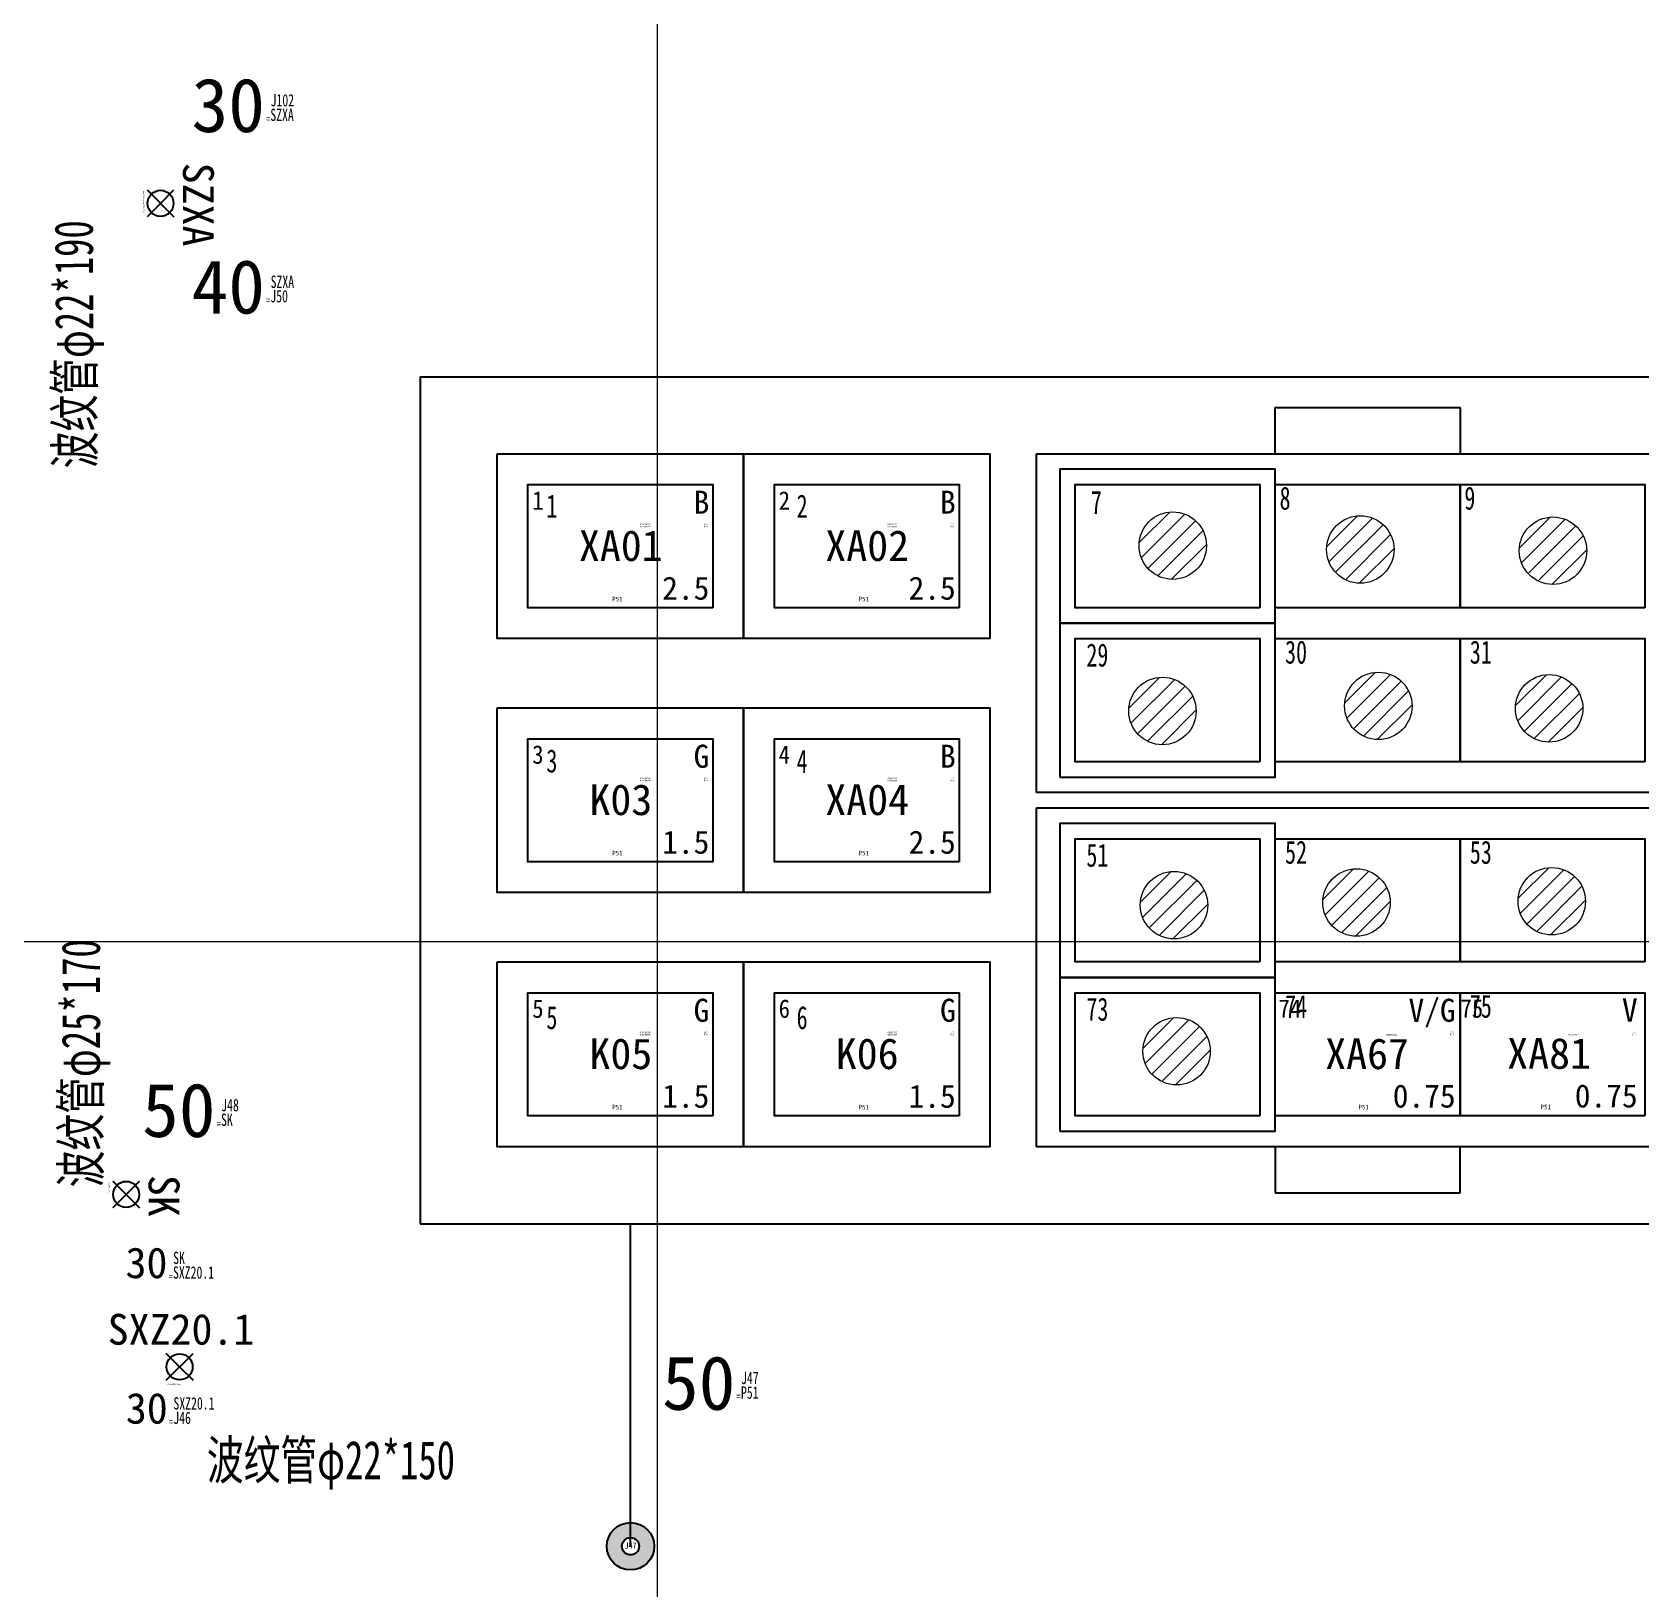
# Model space of a CAD drawing. Header units: millimetres. Extents: x -2653 to 6698, y -4403 to -42.
# Drawn here: x 394 to 498.4, y -784.3 to -683.2 of the extents above; entities that cross this region are included whole.
import ezdxf
from ezdxf.enums import TextEntityAlignment as Align

# ---------------------------------------------------------------- set-up
doc = ezdxf.new("R2010")
doc.units = ezdxf.units.MM
doc.header["$MEASUREMENT"] = 0
for name, color, linetype, plot in [('供方编码', 51, 'Continuous', False), ('备注', 4, 'Continuous', False), ('短路点-不打印', 10, 'Continuous', False), ('管-ID', 7, 'Continuous', False), ('管-L', 38, 'Continuous', False), ('管-不打印', 2, 'Continuous', False), ('管-位置', 18, 'Continuous', False), ('管-单位', 2, 'Continuous', False), ('管-工位', 4, 'Continuous', False), ('管-开口', 64, 'Continuous', False), ('管-数量', 6, 'Continuous', False), ('管-类别', 56, 'Continuous', False), ('管-规格', 56, 'Continuous', False), ('管-重叠值', 49, 'Continuous', False), ('管-颜色', 14, 'Continuous', False), ('节点长度-E1', 53, 'Continuous', False), ('节点长度-E2', 53, 'Continuous', False), ('节点长度-不打印', 14, 'Continuous', False), ('隐藏-剥皮长度', 2, 'Continuous', False), ('隐藏-加余量', 1, 'Continuous', False), ('隐藏-备注', 1, 'Continuous', False), ('隐藏-孔位', 1, 'Continuous', False), ('隐藏-对应端子', 2, 'Continuous', False), ('隐藏-短路点信息', 4, 'Continuous', False), ('隐藏-节点长度辅助', 202, 'Continuous', False), ('隐藏-规格', 1, 'Continuous', False), ('隐藏-辅助信息', 3, 'Continuous', False), ('隐藏-防水栓', 2, 'Continuous', False)]:
    doc.layers.add(name, color=color, linetype=linetype, plot=plot)
for name, color, linetype in [('文字', 3, 'Continuous'), ('短路点', 4, 'Continuous'), ('短路点-E1', 53, 'Continuous'), ('短路点-短路线号', 2, 'Continuous'), ('管-供应商', 43, 'Continuous'), ('管-内径', 2, 'Continuous'), ('管-名称', 59, 'Continuous'), ('管-外径', 6, 'Continuous'), ('管-编码', 58, 'Continuous'), ('节点长度', 1, 'Continuous'), ('节点长度-L', 32, 'Continuous'), ('轮廓线', 7, 'Continuous')]:
    doc.layers.add(name, color=color, linetype=linetype)
doc.styles.add('CL', font='', dxfattribs={"height": 2})
doc.styles.add('灯泡', font='', dxfattribs={"width": 0.7})
doc.styles.get('CL').set_extended_font_data('SimSun')
doc.styles.get('灯泡').set_extended_font_data('NSimSun')

# ---------------------------------------------------------------- blocks, each defined once
blk = doc.blocks.new('分支点')
at = {"layer": '轮廓线'}
h = blk.add_hatch(color=1, dxfattribs=at)
edge = h.paths.add_edge_path()
edge.add_arc((0, 0), 1.54, 0, 360)
edge = h.paths.add_edge_path(flags=16)
edge.add_arc((0, 0), 0.56, 0, 360)
at = {"layer": '轮廓线', "color": 1, "linetype": 'ByBlock', "lineweight": -2}
for radius in [1.54, 0.56]:
    blk.add_circle((0, 0), radius, dxfattribs=at)
at = {"layer": '轮廓线', "color": 2, "style": 'CL', "width": 0.8}
blk.add_attdef('位置', text='', height=0.4, dxfattribs=at).set_placement((0, 0.04), align=Align.MIDDLE_CENTER)
at = {"layer": '隐藏-辅助信息', "color": 1, "style": 'CL', "width": 0.8, "flags": 13}
blk.add_attdef('选项', text='', height=0.1, dxfattribs=at).set_placement((0, -0.46), align=Align.MIDDLE_CENTER)
blk = doc.blocks.new('节点长度')
at = {"layer": '节点长度-E1', "color": 202, "ltscale": 0.5, "style": 'CL', "width": 0.7, "flags": 4}
blk.add_attdef('E1', text='', height=0.8, dxfattribs=at).set_placement((1.35, 0.93), align=Align.MIDDLE_LEFT)
at = {"layer": '节点长度-E2', "color": 202, "ltscale": 0.5, "style": 'CL', "width": 0.7, "flags": 4}
blk.add_attdef('E2', text='', height=0.8, dxfattribs=at).set_placement((1.34, -0.01), align=Align.MIDDLE_LEFT)
at = {"layer": '节点长度-L', "color": 1, "ltscale": 0.5, "style": 'CL', "flags": 4}
blk.add_attdef('L', text='', height=2, dxfattribs=at).set_placement((0.98, 0.61), align=Align.MIDDLE_RIGHT)
at = {"layer": '节点长度-不打印', "color": 202, "ltscale": 0.5, "style": 'CL', "width": 0.7}
blk.add_text('=', height=0.5, dxfattribs=at).set_placement((1.19, -0.27), align=Align.MIDDLE_CENTER)
at = {"layer": '节点长度-不打印', "color": 1, "style": 'CL', "width": 0.8, "flags": 13}
blk.add_attdef('选项', text='', height=0.1, dxfattribs=at).set_placement((0.33, -0.1), align=Align.MIDDLE_CENTER)
blk = doc.blocks.new('管')
at = {"layer": '供方编码', "color": 2, "style": 'CL', "width": 0.7, "flags": 1}
blk.add_attdef('供方编码', text='', height=0.25, dxfattribs=at).set_placement((-1.65, -0.68), align=Align.MIDDLE_LEFT)
at = {"layer": '备注', "color": 1, "style": 'CL', "width": 0.7, "flags": 1}
blk.add_attdef('备注', text='', height=0.25, dxfattribs=at).set_placement((-2.74, -1.35), align=Align.MIDDLE_RIGHT)
at = {"layer": '文字', "color": 3, "style": 'CL', "flags": 9}
for tag, p in [('材质', (-6.17, -3.09)), ('耐低温', (10.81, -3.09)), ('耐高温', (10.81, -5.89)), ('参照标准', (10.54, -9.03))]:
    blk.add_attdef(tag, text='', height=2, dxfattribs=at).set_placement(p, align=Align.MIDDLE_RIGHT)
at = {"layer": '管-ID', "color": 1, "style": 'CL', "width": 0.7, "flags": 5}
blk.add_attdef('ID', text='', height=0.2, dxfattribs=at).set_placement((0.89, -0.7), align=Align.MIDDLE_CENTER)
at = {"layer": '管-L', "color": 2, "style": 'CL', "width": 0.8, "flags": 4}
blk.add_attdef('L', text='', height=0.2, dxfattribs=at).set_placement((5.33, 0.04), align=Align.MIDDLE_LEFT)
at = {"layer": '管-不打印', "color": 1, "style": 'CL', "width": 0.7, "flags": 13}
blk.add_attdef('选项', text='', height=0.2, dxfattribs=at).set_placement((5.15, -1.31), align=Align.MIDDLE_CENTER)
at = {"layer": '管-位置', "color": 3, "style": 'CL', "width": 0.7, "flags": 1}
blk.add_attdef('位置', text='', height=0.25, dxfattribs=at).set_placement((-2.77, -1.07), align=Align.MIDDLE_RIGHT)
at = {"layer": '管-供应商', "color": 3, "style": 'CL', "width": 0.7, "flags": 9}
blk.add_attdef('供应商', text='', height=2.5, dxfattribs=at).set_placement((-12.13, -0.08), align=Align.MIDDLE_RIGHT)
at = {"layer": '管-内径', "color": 3, "style": 'CL', "flags": 9}
blk.add_attdef('内径', text='', height=2, dxfattribs=at).set_placement((-6.19, -5.42), align=Align.MIDDLE_RIGHT)
at = {"layer": '管-单位', "color": 2, "style": 'CL', "width": 0.6, "flags": 5}
blk.add_attdef('单位', text='', height=0.2, dxfattribs=at).set_placement((5.16, -0.7), align=Align.MIDDLE_CENTER)
at = {"layer": '管-名称', "color": 1, "style": 'CL', "width": 0.7, "flags": 5}
blk.add_attdef('名称', text='', height=2.5, dxfattribs=at).set_placement((-2, 0), align=Align.MIDDLE_RIGHT)
at = {"layer": '管-外径', "color": 3, "style": 'CL', "width": 0.7, "flags": 1}
blk.add_attdef('外径', text='', height=2.5, dxfattribs=at).set_placement((-11.47, -8.41), align=Align.MIDDLE_LEFT)
at = {"layer": '管-工位', "color": 3, "style": 'CL', "width": 0.7, "flags": 1}
blk.add_attdef('工位', text='', height=0.25, dxfattribs=at).set_placement((-2.31, -1.34), align=Align.MIDDLE_CENTER)
at = {"layer": '管-开口', "color": 3, "style": 'CL', "width": 0.7, "flags": 1}
blk.add_attdef('开口', text='', height=0.25, dxfattribs=at).set_placement((-4.5, -1.06), align=Align.MIDDLE_CENTER)
at = {"layer": '管-数量', "color": 2, "style": 'CL', "width": 0.8, "flags": 1}
blk.add_attdef('数量', text='', height=2.5, dxfattribs=at).set_placement((4.91, 0.03), align=Align.MIDDLE_LEFT)
at = {"layer": '管-类别', "color": 7, "style": 'CL', "width": 0.6, "flags": 5}
blk.add_attdef('类别', text='', height=0.2, dxfattribs=at).set_placement((1.95, -1.22), align=Align.MIDDLE_CENTER)
at = {"layer": '管-编码', "color": 2, "style": 'CL', "width": 0.7}
blk.add_attdef('编码', text='', height=2.5, dxfattribs=at).set_placement((-1.65, 0.06), align=Align.MIDDLE_LEFT)
at = {"layer": '管-规格', "color": 3, "style": 'CL', "width": 0.7, "flags": 1}
blk.add_attdef('规格', text='', height=0.25, dxfattribs=at).set_placement((-1.61, -1.37), align=Align.MIDDLE_LEFT)
at = {"layer": '管-重叠值', "color": 1, "style": 'CL', "width": 0.6, "flags": 5}
blk.add_attdef('重叠值', text='', height=0.2, dxfattribs=at).set_placement((4.09, -0.96), align=Align.MIDDLE_CENTER)
at = {"layer": '管-颜色', "color": 7, "style": 'CL', "width": 0.6, "flags": 5}
blk.add_attdef('颜色', text='', height=0.2, dxfattribs=at).set_placement((1.95, -0.96), align=Align.MIDDLE_CENTER)
blk = doc.blocks.new('3-1534904-4')
for p, q in [((1388.31, 1603.24), (1388.31, 1548.24)), ((1388.31, 1603.24), (1702.83, 1603.24)), ((1443.83, 1598.24), (1443.83, 1601.24)), ((1443.83, 1601.24), (1455.83, 1601.24)), ((1455.83, 1601.24), (1455.83, 1598.24)), ((1428.33, 1598.24), (1697.83, 1598.24)), ((1428.33, 1576.24), (1428.33, 1598.24)), ((1697.83, 1576.24), (1428.33, 1576.24)), ((1428.33, 1575.24), (1697.83, 1575.24)), ((1428.33, 1553.24), (1428.33, 1575.24)), ((1697.83, 1553.24), (1428.33, 1553.24)), ((1443.83, 1553.24), (1443.83, 1550.24)), ((1455.83, 1550.24), (1455.83, 1553.24)), ((1443.83, 1550.24), (1455.83, 1550.24)), ((1388.31, 1548.24), (1702.83, 1548.24))]:
    blk.add_line(p, q)
for points in [[(1393.3, 1598.24), (1409.3, 1598.24), (1409.3, 1586.24), (1393.3, 1586.24)], [(1409.3, 1598.24), (1425.3, 1598.24), (1425.3, 1586.24), (1409.3, 1586.24)], [(1429.83, 1587.24), (1443.83, 1587.24), (1443.83, 1597.24), (1429.83, 1597.24)], [(1407.3, 1588.24), (1395.3, 1588.24), (1395.3, 1596.24), (1407.3, 1596.24)], [(1423.3, 1588.24), (1411.3, 1588.24), (1411.3, 1596.24), (1423.3, 1596.24)], [(1442.83, 1588.24), (1430.83, 1588.24), (1430.83, 1596.24), (1442.83, 1596.24)], [(1455.83, 1588.24), (1443.83, 1588.24), (1443.83, 1596.24), (1455.83, 1596.24)], [(1467.83, 1588.24), (1455.83, 1588.24), (1455.83, 1596.24), (1467.83, 1596.24)], [(1429.83, 1577.24), (1443.83, 1577.24), (1443.83, 1587.24), (1429.83, 1587.24)], [(1442.83, 1578.24), (1430.83, 1578.24), (1430.83, 1586.24), (1442.83, 1586.24)], [(1455.83, 1578.24), (1443.83, 1578.24), (1443.83, 1586.24), (1455.83, 1586.24)], [(1467.83, 1578.24), (1455.83, 1578.24), (1455.83, 1586.24), (1467.83, 1586.24)], [(1393.3, 1581.74), (1409.3, 1581.74), (1409.3, 1569.74), (1393.3, 1569.74)], [(1409.3, 1581.74), (1425.3, 1581.74), (1425.3, 1569.74), (1409.3, 1569.74)], [(1407.3, 1571.74), (1395.3, 1571.74), (1395.3, 1579.74), (1407.3, 1579.74)], [(1423.3, 1571.74), (1411.3, 1571.74), (1411.3, 1579.74), (1423.3, 1579.74)], [(1429.83, 1564.24), (1443.83, 1564.24), (1443.83, 1574.24), (1429.83, 1574.24)], [(1442.83, 1565.24), (1430.83, 1565.24), (1430.83, 1573.24), (1442.83, 1573.24)], [(1455.83, 1565.24), (1443.83, 1565.24), (1443.83, 1573.24), (1455.83, 1573.24)], [(1467.83, 1565.24), (1455.83, 1565.24), (1455.83, 1573.24), (1467.83, 1573.24)], [(1393.3, 1565.24), (1409.3, 1565.24), (1409.3, 1553.24), (1393.3, 1553.24)], [(1409.3, 1565.24), (1425.3, 1565.24), (1425.3, 1553.24), (1409.3, 1553.24)], [(1429.83, 1554.24), (1443.83, 1554.24), (1443.83, 1564.24), (1429.83, 1564.24)], [(1407.3, 1555.24), (1395.3, 1555.24), (1395.3, 1563.24), (1407.3, 1563.24)], [(1423.3, 1555.24), (1411.3, 1555.24), (1411.3, 1563.24), (1423.3, 1563.24)], [(1442.83, 1555.24), (1430.83, 1555.24), (1430.83, 1563.24), (1442.83, 1563.24)], [(1455.83, 1555.24), (1443.83, 1555.24), (1443.83, 1563.24), (1455.83, 1563.24)], [(1467.83, 1555.24), (1455.83, 1555.24), (1455.83, 1563.24), (1467.83, 1563.24)]]:
    blk.add_lwpolyline(points, close=True)
at = {"char_height": 1.5, "width": 1.2932, "attachment_point": 9, "style": '灯泡'}
for s, insert in [('1', (1397.21, 1594.1)), ('2', (1413.46, 1594.1)), ('7', (1432.57, 1594.34)), ('8', (1444.82, 1594.59)), ('9', (1456.82, 1594.59)), ('29', (1432.99, 1584.4)), ('30', (1445.89, 1584.59)), ('31', (1457.89, 1584.59)), ('3', (1397.21, 1577.52)), ('4', (1413.46, 1577.52)), ('51', (1432.99, 1571.4)), ('52', (1445.89, 1571.59)), ('53', (1457.89, 1571.59)), ('73', (1432.99, 1561.4)), ('74', (1445.89, 1561.59)), ('75', (1457.89, 1561.59)), ('5', (1397.21, 1560.85)), ('6', (1413.46, 1560.85))]:
    blk.add_mtext(s, dxfattribs=dict(at, insert=insert))
blk = doc.blocks.new('电线2')
at = {"layer": '轮廓线', "color": 7, "style": 'CL', "flags": 4}
for tag, p in [('颜色', (5.88, 2.8)), ('线径', (5.88, -2.78))]:
    blk.add_attdef(tag, text='', height=1.5, dxfattribs=at).set_placement(p, align=Align.MIDDLE_RIGHT)
blk.add_attdef('线号', text='', height=2, dxfattribs=at).set_placement((0.13, -0.02), align=Align.MIDDLE_CENTER)
at = {"layer": '隐藏-剥皮长度', "color": 2, "style": 'CL', "width": 0.9, "flags": 4}
blk.add_attdef('剥皮', text='', height=0.1, dxfattribs=at).set_placement((5.74, 1.22), align=Align.MIDDLE_RIGHT)
at = {"layer": '隐藏-加余量', "color": 1, "style": 'CL', "width": 0.9, "flags": 4}
blk.add_attdef('加余量', text='', height=0.1, dxfattribs=at).set_placement((5.74, 1.36), align=Align.MIDDLE_RIGHT)
at = {"layer": '隐藏-备注', "color": 1, "style": 'CL', "width": 0.9, "flags": 5}
blk.add_attdef('备注', text='', height=0.1, dxfattribs=at).set_placement((3.7, -1.38), align=Align.MIDDLE_CENTER)
at = {"layer": '隐藏-孔位', "color": 6, "style": 'CL', "width": 0.9, "flags": 4}
blk.add_attdef('孔位', text='', height=1.2, dxfattribs=at).set_placement((-5.62, 2.91), align=Align.MIDDLE_LEFT)
at = {"layer": '隐藏-对应端子', "color": 2, "style": 'CL', "width": 0.9, "flags": 4}
blk.add_attdef('对应簧片', text='', height=0.1, dxfattribs=at).set_placement((2.06, 1.21), align=Align.MIDDLE_RIGHT)
at = {"layer": '隐藏-规格', "color": 1, "style": 'CL', "width": 0.9, "flags": 5}
blk.add_attdef('规格', text='', height=0.2, dxfattribs=at).set_placement((5.74, -1.39), align=Align.MIDDLE_RIGHT)
at = {"layer": '隐藏-辅助信息', "color": 3, "style": 'CL', "width": 0.9, "flags": 5}
for tag, p in [('供方编码', (3.7, 1.24)), ('编码', (3.7, 1.37))]:
    blk.add_attdef(tag, text='', height=0.1, dxfattribs=at).set_placement(p, align=Align.MIDDLE_CENTER)
at = {"layer": '隐藏-辅助信息', "color": 2, "style": 'CL', "width": 0.9, "flags": 5}
for tag, p in [('辅助', (3.7, 1.51)), ('标识管', (3.7, -1.14))]:
    blk.add_attdef(tag, text='', height=0.1, dxfattribs=at).set_placement(p, align=Align.MIDDLE_CENTER)
at = {"layer": '隐藏-辅助信息', "color": 3, "style": 'CL', "width": 0.9, "flags": 5}
for tag, p in [('线种', (2.06, -1.26)), ('工位', (2.06, -1.38))]:
    blk.add_attdef(tag, text='', height=0.1, dxfattribs=at).set_placement(p, align=Align.MIDDLE_RIGHT)
at = {"layer": '隐藏-辅助信息', "color": 1, "style": 'CL', "width": 0.9, "flags": 5}
blk.add_attdef('选项', text='', height=0.1, dxfattribs=at).set_placement((3.7, -1.26), align=Align.MIDDLE_CENTER)
at = {"layer": '隐藏-辅助信息', "color": 4, "style": 'CL', "width": 0.9, "flags": 4}
blk.add_attdef('位置', text='', height=0.3, dxfattribs=at).set_placement((-0.09, -3.49), align=Align.MIDDLE_CENTER)
at = {"layer": '隐藏-防水栓', "color": 2, "style": 'CL', "width": 0.9, "flags": 4}
blk.add_attdef('防水栓', text='', height=0.1, dxfattribs=at).set_placement((2.06, 1.36), align=Align.MIDDLE_RIGHT)
blk = doc.blocks.new('短路点')
at = {"layer": '轮廓线', "color": 2, "linetype": 'ByBlock', "lineweight": -2}
for p, q in [((0, 0), (-0.87, 0.87)), ((-0.87, -0.87), (0.87, 0.87)), ((0, 0), (0.87, -0.87))]:
    blk.add_line(p, q, dxfattribs=at)
at = {"layer": '轮廓线', "color": 2, "linetype": 'ByBlock', "lineweight": -2, "const_width": 0.0983}
for points in [[(-0.87, -0.87), (0.87, 0.87)], [(-0.87, 0.87), (0.87, -0.87)]]:
    blk.add_lwpolyline(points, dxfattribs=at)
at = {"layer": '轮廓线', "linetype": 'ByBlock', "lineweight": -2}
blk.add_circle((0, 0), 0.847, dxfattribs=at)
at = {"layer": '短路点-E1', "color": 4, "ltscale": 0.5, "style": 'CL', "flags": 4}
blk.add_attdef('E1', text='', height=2, dxfattribs=at).set_placement((0.09, 2.44), align=Align.MIDDLE_CENTER)
at = {"layer": '短路点-不打印', "color": 4, "style": 'CL', "flags": 5}
for tag, p in [('右端线号', (0.85, 0.65)), ('左端线号', (0.85, 0.54)), ('绝缘长度', (0.85, 0.42)), ('剥皮', (0.85, 0.3)), ('绝缘', (0.85, 0.06)), ('位置', (0.85, -0.06)), ('回折', (0.85, 0.89)), ('回折长', (0.85, 0.77)), ('选项', (0.85, 0.18)), ('辅助', (0.85, -0.18)), ('搭接', (0.85, -0.29)), ('对应簧片', (0.85, -0.41))]:
    blk.add_attdef(tag, p, '', height=0.07, dxfattribs=at)
at = {"layer": '短路点-不打印', "color": 1, "style": 'CL', "flags": 5}
blk.add_attdef('备注', text='', height=0.3, dxfattribs=at).set_placement((0.85, -0.61), align=Align.MIDDLE_LEFT)
at = {"layer": '短路点-短路线号', "color": 4, "style": 'CL', "flags": 12}
blk.add_attdef('短路线号', text='', height=0.08, dxfattribs=at).set_placement((-0.8, -1.12), align=Align.MIDDLE_LEFT)

msp = doc.modelspace()

# ---------------------------------------------------------------- hatches: boundary and pattern name
at = {"linetype": 'ByBlock', "lineweight": 9}
h = msp.add_hatch(dxfattribs=at)
h.set_pattern_fill('LINE', color=0, scale=0.25, angle=45, style=0)
h.set_pattern_definition([(45, (-2641.2168, -1631.12715), (-0.561266, 0.561266), [])])
h.paths.add_polyline_path([(465.85, -716.55, 1), (470.23, -716.55, 1)])
h = msp.add_hatch(dxfattribs=at)
h.set_pattern_fill('LINE', color=0, scale=0.25, angle=45, style=0)
h.set_pattern_definition([(45, (-2629.0352, -1631.3784), (-0.561266, 0.561266), [])])
h.paths.add_polyline_path([(478.03, -716.8, 1), (482.41, -716.8, 1)])
h = msp.add_hatch(dxfattribs=at)
h.set_pattern_fill('LINE', color=0, scale=0.25, angle=45, style=0)
h.set_pattern_definition([(45, (-2616.52274, -1631.4617), (-0.561266, 0.561266), [])])
h.paths.add_polyline_path([(490.55, -716.88, 1), (494.92, -716.88, 1)])
h = msp.add_hatch(dxfattribs=at)
h.set_pattern_fill('LINE', color=0, scale=0.25, angle=45, style=0)
h.set_pattern_definition([(45, (-2627.8674, -1641.53956), (-0.561266, 0.561266), [])])
h.paths.add_polyline_path([(479.2, -726.96, 1), (483.58, -726.96, 1)])
h = msp.add_hatch(dxfattribs=at)
h.set_pattern_fill('LINE', color=0, scale=0.25, angle=45, style=0)
h.set_pattern_definition([(45, (-2616.773, -1641.7061), (-0.561266, 0.561266), [])])
h.paths.add_polyline_path([(490.29, -727.12, 1), (494.67, -727.12, 1)])
h = msp.add_hatch(dxfattribs=at)
h.set_pattern_fill('LINE', color=0, scale=0.25, angle=45, style=0)
h.set_pattern_definition([(45, (-2641.88414, -1641.87134), (-0.561266, 0.561266), [])])
h.paths.add_polyline_path([(465.18, -727.29, 1), (469.56, -727.29, 1)])
h = msp.add_hatch(dxfattribs=at)
h.set_pattern_fill('LINE', color=0, scale=0.25, angle=45, style=0)
h.set_pattern_definition([(45, (-2616.6089, -1654.2275), (-0.561266, 0.561266), [])])
h.paths.add_polyline_path([(490.46, -739.65, 1), (494.84, -739.65, 1)])
h = msp.add_hatch(dxfattribs=at)
h.set_pattern_fill('LINE', color=0, scale=0.25, angle=45, style=0)
h.set_pattern_definition([(45, (-2641.1333, -1654.4774), (-0.561266, 0.561266), [])])
h.paths.add_polyline_path([(465.93, -739.9, 1), (470.31, -739.9, 1)])
h = msp.add_hatch(dxfattribs=at)
h.set_pattern_fill('LINE', color=0, scale=0.25, angle=45, style=0)
h.set_pattern_definition([(45, (-2629.2882, -1654.3108), (-0.561266, 0.561266), [])])
h.paths.add_polyline_path([(477.78, -739.73, 1), (482.16, -739.73, 1)])
h = msp.add_hatch(dxfattribs=at)
h.set_pattern_fill('LINE', color=0, scale=0.25, angle=45, style=0)
h.set_pattern_definition([(45, (-2640.9665, -1663.97225), (-0.561266, 0.561266), [])])
h.paths.add_polyline_path([(466.1, -749.39, 1), (470.48, -749.39, 1)])

# ---------------------------------------------------------------- linework, layer by layer
at = {"color": 0, "linetype": 'ByBlock', "lineweight": 9}
for centre in [(468.04, -716.55), (480.22, -716.8), (492.73, -716.88), (481.39, -726.96), (492.48, -727.12), (467.37, -727.29), (492.65, -739.65), (468.12, -739.9), (479.97, -739.73), (468.29, -749.39)]:
    msp.add_circle(centre, 2.19, dxfattribs=at)
at = {"layer": '轮廓线', "color": 3, "lineweight": 0}
for p, q in [((434.57, -342.27), (434.57, -1150.36)), ((-165.43, -742.27), (1003.57, -742.27))]:
    msp.add_line(p, q, dxfattribs=at)
at = {"layer": '轮廓线', "lineweight": -3}
msp.add_line((432.83, -781.54), (432.83, -760.58), dxfattribs=at)

# ---------------------------------------------------------------- block references
at = {"color": 1, "lineweight": -3}
ref = msp.add_blockref('短路点', (402.31, -694.32), dxfattribs=dict(at, rotation=270))
ref.add_attrib('E1', 'SZXA', dxfattribs={"layer": '短路点', "color": 4, "ltscale": 0.5, "height": 2, "rotation": 270, "style": 'CL'}).set_placement((404.77, -694.4), align=Align.MIDDLE_CENTER)
ref.add_attrib('短路线号', 'XA02/XA04/XA01/ZXA/ZIP8', dxfattribs={"layer": '隐藏-短路点信息', "color": 4, "height": 0.08, "rotation": 270, "style": 'CL'}).set_placement((401.21, -693.51), align=Align.MIDDLE_LEFT)
for p, rotation, values in [((396.8, -709.88), 90.3083057381894, {'编码': '波纹管φ22*190'}), ((397.19, -756.58), 90, {'编码': '波纹管φ25*170'})]:
    msp.add_blockref('管', p, dxfattribs=dict(rotation=rotation)).add_auto_attribs(values)
msp.add_blockref('3-1534904-4', (-969.13, -2308.83))
at = {"lineweight": -3}
ref = msp.add_blockref('电线2', (432.08, -716.53), dxfattribs=at)
ref.add_attrib('线号', 'XA01', dxfattribs={"layer": '轮廓线', "color": 7, "height": 2, "style": 'CL'}).set_placement((432.2, -716.55), align=Align.MIDDLE_CENTER)
ref.add_attrib('线径', '2.5', dxfattribs={"layer": '轮廓线', "color": 7, "height": 1.5, "style": 'CL'}).set_placement((437.95, -719.31), align=Align.MIDDLE_RIGHT)
ref.add_attrib('颜色', 'B', dxfattribs={"layer": '轮廓线', "color": 7, "height": 1.5, "style": 'CL'}).set_placement((437.95, -713.73), align=Align.MIDDLE_RIGHT)
ref.add_attrib('孔位', '1', dxfattribs={"layer": '隐藏-孔位', "color": 6, "height": 1.2, "style": 'CL', "width": 0.9}).set_placement((426.45, -713.62), align=Align.MIDDLE_LEFT)
ref.add_attrib('剥皮', '4.0', dxfattribs={"layer": '隐藏-剥皮长度', "color": 2, "height": 0.1, "style": 'CL', "width": 0.9}).set_placement((437.82, -715.31), align=Align.MIDDLE_RIGHT)
ref.add_attrib('对应簧片', 'M22000698', dxfattribs={"layer": '隐藏-对应端子', "color": 2, "height": 0.1, "style": 'CL', "width": 0.9}).set_placement((434.13, -715.32), align=Align.MIDDLE_RIGHT)
ref.add_attrib('防水栓', 'M30100369', dxfattribs={"layer": '隐藏-防水栓', "color": 2, "height": 0.1, "style": 'CL', "width": 0.9}).set_placement((434.13, -715.17), align=Align.MIDDLE_RIGHT)
ref.add_attrib('加余量', '145', dxfattribs={"layer": '隐藏-加余量', "color": 1, "height": 0.1, "style": 'CL', "width": 0.9}).set_placement((437.82, -715.17), align=Align.MIDDLE_RIGHT)
ref.add_attrib('位置', 'P51', dxfattribs={"layer": '隐藏-辅助信息', "color": 4, "height": 0.3, "style": 'CL', "width": 0.9}).set_placement((431.98, -720.02), align=Align.MIDDLE_CENTER)
ref = msp.add_blockref('电线2', (448.08, -716.53), dxfattribs=at)
ref.add_attrib('线号', 'XA02', dxfattribs={"layer": '轮廓线', "color": 7, "height": 2, "style": 'CL'}).set_placement((448.2, -716.55), align=Align.MIDDLE_CENTER)
ref.add_attrib('线径', '2.5', dxfattribs={"layer": '轮廓线', "color": 7, "height": 1.5, "style": 'CL'}).set_placement((453.95, -719.31), align=Align.MIDDLE_RIGHT)
ref.add_attrib('颜色', 'B', dxfattribs={"layer": '轮廓线', "color": 7, "height": 1.5, "style": 'CL'}).set_placement((453.95, -713.73), align=Align.MIDDLE_RIGHT)
ref.add_attrib('孔位', '2', dxfattribs={"layer": '隐藏-孔位', "color": 6, "height": 1.2, "style": 'CL', "width": 0.9}).set_placement((442.45, -713.62), align=Align.MIDDLE_LEFT)
ref.add_attrib('剥皮', '4.0', dxfattribs={"layer": '隐藏-剥皮长度', "color": 2, "height": 0.1, "style": 'CL', "width": 0.9}).set_placement((453.82, -715.31), align=Align.MIDDLE_RIGHT)
ref.add_attrib('对应簧片', 'M22000698', dxfattribs={"layer": '隐藏-对应端子', "color": 2, "height": 0.1, "style": 'CL', "width": 0.9}).set_placement((450.13, -715.32), align=Align.MIDDLE_RIGHT)
ref.add_attrib('防水栓', 'M30100369', dxfattribs={"layer": '隐藏-防水栓', "color": 2, "height": 0.1, "style": 'CL', "width": 0.9}).set_placement((450.13, -715.17), align=Align.MIDDLE_RIGHT)
ref.add_attrib('加余量', '145', dxfattribs={"layer": '隐藏-加余量', "color": 1, "height": 0.1, "style": 'CL', "width": 0.9}).set_placement((453.82, -715.17), align=Align.MIDDLE_RIGHT)
ref.add_attrib('位置', 'P51', dxfattribs={"layer": '隐藏-辅助信息', "color": 4, "height": 0.3, "style": 'CL', "width": 0.9}).set_placement((447.98, -720.02), align=Align.MIDDLE_CENTER)
ref = msp.add_blockref('电线2', (432.08, -733.03), dxfattribs=at)
ref.add_attrib('线号', 'K03', dxfattribs={"layer": '轮廓线', "color": 7, "height": 2, "style": 'CL'}).set_placement((432.2, -733.05), align=Align.MIDDLE_CENTER)
ref.add_attrib('线径', '1.5', dxfattribs={"layer": '轮廓线', "color": 7, "height": 1.5, "style": 'CL'}).set_placement((437.95, -735.81), align=Align.MIDDLE_RIGHT)
ref.add_attrib('颜色', 'G', dxfattribs={"layer": '轮廓线', "color": 7, "height": 1.5, "style": 'CL'}).set_placement((437.95, -730.23), align=Align.MIDDLE_RIGHT)
ref.add_attrib('孔位', '3', dxfattribs={"layer": '隐藏-孔位', "color": 6, "height": 1.2, "style": 'CL', "width": 0.9}).set_placement((426.45, -730.12), align=Align.MIDDLE_LEFT)
ref.add_attrib('剥皮', '4.0', dxfattribs={"layer": '隐藏-剥皮长度', "color": 2, "height": 0.1, "style": 'CL', "width": 0.9}).set_placement((437.82, -731.81), align=Align.MIDDLE_RIGHT)
ref.add_attrib('对应簧片', 'M22000698', dxfattribs={"layer": '隐藏-对应端子', "color": 2, "height": 0.1, "style": 'CL', "width": 0.9}).set_placement((434.13, -731.82), align=Align.MIDDLE_RIGHT)
ref.add_attrib('防水栓', 'M30100369', dxfattribs={"layer": '隐藏-防水栓', "color": 2, "height": 0.1, "style": 'CL', "width": 0.9}).set_placement((434.13, -731.67), align=Align.MIDDLE_RIGHT)
ref.add_attrib('加余量', '145', dxfattribs={"layer": '隐藏-加余量', "color": 1, "height": 0.1, "style": 'CL', "width": 0.9}).set_placement((437.82, -731.67), align=Align.MIDDLE_RIGHT)
ref.add_attrib('位置', 'P51', dxfattribs={"layer": '隐藏-辅助信息', "color": 4, "height": 0.3, "style": 'CL', "width": 0.9}).set_placement((431.98, -736.52), align=Align.MIDDLE_CENTER)
ref = msp.add_blockref('电线2', (448.08, -733.03), dxfattribs=at)
ref.add_attrib('线号', 'XA04', dxfattribs={"layer": '轮廓线', "color": 7, "height": 2, "style": 'CL'}).set_placement((448.2, -733.05), align=Align.MIDDLE_CENTER)
ref.add_attrib('线径', '2.5', dxfattribs={"layer": '轮廓线', "color": 7, "height": 1.5, "style": 'CL'}).set_placement((453.95, -735.81), align=Align.MIDDLE_RIGHT)
ref.add_attrib('颜色', 'B', dxfattribs={"layer": '轮廓线', "color": 7, "height": 1.5, "style": 'CL'}).set_placement((453.95, -730.23), align=Align.MIDDLE_RIGHT)
ref.add_attrib('孔位', '4', dxfattribs={"layer": '隐藏-孔位', "color": 6, "height": 1.2, "style": 'CL', "width": 0.9}).set_placement((442.45, -730.12), align=Align.MIDDLE_LEFT)
ref.add_attrib('剥皮', '4.0', dxfattribs={"layer": '隐藏-剥皮长度', "color": 2, "height": 0.1, "style": 'CL', "width": 0.9}).set_placement((453.82, -731.81), align=Align.MIDDLE_RIGHT)
ref.add_attrib('对应簧片', 'M22000698', dxfattribs={"layer": '隐藏-对应端子', "color": 2, "height": 0.1, "style": 'CL', "width": 0.9}).set_placement((450.13, -731.82), align=Align.MIDDLE_RIGHT)
ref.add_attrib('防水栓', 'M30100369', dxfattribs={"layer": '隐藏-防水栓', "color": 2, "height": 0.1, "style": 'CL', "width": 0.9}).set_placement((450.13, -731.67), align=Align.MIDDLE_RIGHT)
ref.add_attrib('加余量', '145', dxfattribs={"layer": '隐藏-加余量', "color": 1, "height": 0.1, "style": 'CL', "width": 0.9}).set_placement((453.82, -731.67), align=Align.MIDDLE_RIGHT)
ref.add_attrib('位置', 'P51', dxfattribs={"layer": '隐藏-辅助信息', "color": 4, "height": 0.3, "style": 'CL', "width": 0.9}).set_placement((447.98, -736.52), align=Align.MIDDLE_CENTER)
ref = msp.add_blockref('电线2', (432.08, -749.53), dxfattribs=at)
ref.add_attrib('线号', 'K05', dxfattribs={"layer": '轮廓线', "color": 7, "height": 2, "style": 'CL'}).set_placement((432.2, -749.55), align=Align.MIDDLE_CENTER)
ref.add_attrib('线径', '1.5', dxfattribs={"layer": '轮廓线', "color": 7, "height": 1.5, "style": 'CL'}).set_placement((437.95, -752.31), align=Align.MIDDLE_RIGHT)
ref.add_attrib('颜色', 'G', dxfattribs={"layer": '轮廓线', "color": 7, "height": 1.5, "style": 'CL'}).set_placement((437.95, -746.73), align=Align.MIDDLE_RIGHT)
ref.add_attrib('孔位', '5', dxfattribs={"layer": '隐藏-孔位', "color": 6, "height": 1.2, "style": 'CL', "width": 0.9}).set_placement((426.45, -746.62), align=Align.MIDDLE_LEFT)
ref.add_attrib('剥皮', '4.0', dxfattribs={"layer": '隐藏-剥皮长度', "color": 2, "height": 0.1, "style": 'CL', "width": 0.9}).set_placement((437.82, -748.31), align=Align.MIDDLE_RIGHT)
ref.add_attrib('对应簧片', 'M22000698', dxfattribs={"layer": '隐藏-对应端子', "color": 2, "height": 0.1, "style": 'CL', "width": 0.9}).set_placement((434.13, -748.32), align=Align.MIDDLE_RIGHT)
ref.add_attrib('防水栓', 'M30100369', dxfattribs={"layer": '隐藏-防水栓', "color": 2, "height": 0.1, "style": 'CL', "width": 0.9}).set_placement((434.13, -748.17), align=Align.MIDDLE_RIGHT)
ref.add_attrib('加余量', '145', dxfattribs={"layer": '隐藏-加余量', "color": 1, "height": 0.1, "style": 'CL', "width": 0.9}).set_placement((437.82, -748.17), align=Align.MIDDLE_RIGHT)
ref.add_attrib('位置', 'P51', dxfattribs={"layer": '隐藏-辅助信息', "color": 4, "height": 0.3, "style": 'CL', "width": 0.9}).set_placement((431.98, -753.02), align=Align.MIDDLE_CENTER)
ref = msp.add_blockref('电线2', (448.08, -749.53), dxfattribs=at)
ref.add_attrib('线号', 'K06', dxfattribs={"layer": '轮廓线', "color": 7, "height": 2, "style": 'CL'}).set_placement((448.2, -749.55), align=Align.MIDDLE_CENTER)
ref.add_attrib('线径', '1.5', dxfattribs={"layer": '轮廓线', "color": 7, "height": 1.5, "style": 'CL'}).set_placement((453.95, -752.31), align=Align.MIDDLE_RIGHT)
ref.add_attrib('颜色', 'G', dxfattribs={"layer": '轮廓线', "color": 7, "height": 1.5, "style": 'CL'}).set_placement((453.95, -746.73), align=Align.MIDDLE_RIGHT)
ref.add_attrib('孔位', '6', dxfattribs={"layer": '隐藏-孔位', "color": 6, "height": 1.2, "style": 'CL', "width": 0.9}).set_placement((442.45, -746.62), align=Align.MIDDLE_LEFT)
ref.add_attrib('剥皮', '4.0', dxfattribs={"layer": '隐藏-剥皮长度', "color": 2, "height": 0.1, "style": 'CL', "width": 0.9}).set_placement((453.82, -748.31), align=Align.MIDDLE_RIGHT)
ref.add_attrib('对应簧片', 'M22000698', dxfattribs={"layer": '隐藏-对应端子', "color": 2, "height": 0.1, "style": 'CL', "width": 0.9}).set_placement((450.13, -748.32), align=Align.MIDDLE_RIGHT)
ref.add_attrib('防水栓', 'M30100369', dxfattribs={"layer": '隐藏-防水栓', "color": 2, "height": 0.1, "style": 'CL', "width": 0.9}).set_placement((450.13, -748.17), align=Align.MIDDLE_RIGHT)
ref.add_attrib('加余量', '145', dxfattribs={"layer": '隐藏-加余量', "color": 1, "height": 0.1, "style": 'CL', "width": 0.9}).set_placement((453.82, -748.17), align=Align.MIDDLE_RIGHT)
ref.add_attrib('位置', 'P51', dxfattribs={"layer": '隐藏-辅助信息', "color": 4, "height": 0.3, "style": 'CL', "width": 0.9}).set_placement((447.98, -753.02), align=Align.MIDDLE_CENTER)
ref = msp.add_blockref('电线2', (480.53, -749.53), dxfattribs=at)
ref.add_attrib('线号', 'XA67', dxfattribs={"layer": '轮廓线', "color": 7, "height": 2, "style": 'CL'}).set_placement((480.66, -749.55), align=Align.MIDDLE_CENTER)
ref.add_attrib('线径', '0.75', dxfattribs={"layer": '轮廓线', "color": 7, "height": 1.5, "style": 'CL'}).set_placement((486.41, -752.3), align=Align.MIDDLE_RIGHT)
ref.add_attrib('颜色', 'V/G', dxfattribs={"layer": '轮廓线', "color": 7, "height": 1.5, "style": 'CL'}).set_placement((486.41, -746.73), align=Align.MIDDLE_RIGHT)
ref.add_attrib('孔位', '74', dxfattribs={"layer": '隐藏-孔位', "color": 6, "height": 1.2, "style": 'CL', "width": 0.9}).set_placement((474.91, -746.62), align=Align.MIDDLE_LEFT)
ref.add_attrib('剥皮', '4.0', dxfattribs={"layer": '隐藏-剥皮长度', "color": 2, "height": 0.1, "style": 'CL', "width": 0.9}).set_placement((486.27, -748.31), align=Align.MIDDLE_RIGHT)
ref.add_attrib('对应簧片', 'M22000422', dxfattribs={"layer": '隐藏-对应端子', "color": 2, "height": 0.1, "style": 'CL', "width": 0.9}).set_placement((482.59, -748.32), align=Align.MIDDLE_RIGHT)
ref.add_attrib('加余量', '135', dxfattribs={"layer": '隐藏-加余量', "color": 1, "height": 0.1, "style": 'CL', "width": 0.9}).set_placement((486.27, -748.17), align=Align.MIDDLE_RIGHT)
ref.add_attrib('位置', 'P51', dxfattribs={"layer": '隐藏-辅助信息', "color": 4, "height": 0.3, "style": 'CL', "width": 0.9}).set_placement((480.44, -753.02), align=Align.MIDDLE_CENTER)
ref = msp.add_blockref('电线2', (492.35, -749.52), dxfattribs=at)
ref.add_attrib('线号', 'XA81', dxfattribs={"layer": '轮廓线', "color": 7, "height": 2, "style": 'CL'}).set_placement((492.48, -749.53), align=Align.MIDDLE_CENTER)
ref.add_attrib('线径', '0.75', dxfattribs={"layer": '轮廓线', "color": 7, "height": 1.5, "style": 'CL'}).set_placement((498.23, -752.29), align=Align.MIDDLE_RIGHT)
ref.add_attrib('颜色', 'V', dxfattribs={"layer": '轮廓线', "color": 7, "height": 1.5, "style": 'CL'}).set_placement((498.23, -746.71), align=Align.MIDDLE_RIGHT)
ref.add_attrib('孔位', '75', dxfattribs={"layer": '隐藏-孔位', "color": 6, "height": 1.2, "style": 'CL', "width": 0.9}).set_placement((486.73, -746.61), align=Align.MIDDLE_LEFT)
ref.add_attrib('剥皮', '4.0', dxfattribs={"layer": '隐藏-剥皮长度', "color": 2, "height": 0.1, "style": 'CL', "width": 0.9}).set_placement((498.09, -748.3), align=Align.MIDDLE_RIGHT)
ref.add_attrib('对应簧片', 'M22000422', dxfattribs={"layer": '隐藏-对应端子', "color": 2, "height": 0.1, "style": 'CL', "width": 0.9}).set_placement((494.41, -748.31), align=Align.MIDDLE_RIGHT)
ref.add_attrib('加余量', '125', dxfattribs={"layer": '隐藏-加余量', "color": 1, "height": 0.1, "style": 'CL', "width": 0.9}).set_placement((498.09, -748.16), align=Align.MIDDLE_RIGHT)
ref.add_attrib('位置', 'P51', dxfattribs={"layer": '隐藏-辅助信息', "color": 4, "height": 0.3, "style": 'CL', "width": 0.9}).set_placement((492.26, -753.01), align=Align.MIDDLE_CENTER)
ref = msp.add_blockref('短路点', (400.08, -758.69), dxfattribs=dict(at, rotation=270))
ref.add_attrib('E1', 'SK', dxfattribs={"layer": '短路点', "color": 4, "ltscale": 0.5, "height": 2, "rotation": 270, "style": 'CL'}).set_placement((402.54, -758.78), align=Align.MIDDLE_CENTER)
ref.add_attrib('短路线号', 'K03/K01/K05', dxfattribs={"layer": '隐藏-短路点信息', "color": 4, "height": 0.08, "rotation": 270, "style": 'CL'}).set_placement((398.98, -757.89), align=Align.MIDDLE_LEFT)
at = {"lineweight": 25}
ref = msp.add_blockref('节点长度', (401.78, -763.75), dxfattribs=at)
ref.add_attrib('L', '30', dxfattribs={"layer": '节点长度-L', "color": 1, "ltscale": 0.5, "height": 2, "style": 'CL'}).set_placement((402.76, -763.13), align=Align.MIDDLE_RIGHT)
ref.add_attrib('E1', 'SK', dxfattribs={"layer": '节点长度-E1', "color": 202, "ltscale": 0.5, "height": 0.8, "style": 'CL', "width": 0.7}).set_placement((403.13, -762.81), align=Align.MIDDLE_LEFT)
ref.add_attrib('E2', 'SXZ20.1', dxfattribs={"layer": '节点长度-E2', "color": 202, "ltscale": 0.5, "height": 0.8, "style": 'CL', "width": 0.7}).set_placement((403.12, -763.76), align=Align.MIDDLE_LEFT)
ref = msp.add_blockref('短路点', (403.55, -769.89), dxfattribs=at)
ref.add_attrib('E1', 'SXZ20.1', dxfattribs={"layer": '短路点-E1', "color": 4, "ltscale": 0.5, "height": 2, "style": 'CL'}).set_placement((403.64, -767.45), align=Align.MIDDLE_CENTER)
ref.add_attrib('短路线号', 'V18A/V18B/V18C', dxfattribs={"layer": '短路点-短路线号', "color": 4, "height": 0.08, "style": 'CL'}).set_placement((402.76, -771.02), align=Align.MIDDLE_LEFT)
at = {"lineweight": -3}
ref = msp.add_blockref('节点长度', (438.66, -771.54), dxfattribs=at)
ref.add_attrib('L', '50', dxfattribs={"layer": '节点长度', "color": 1, "ltscale": 0.5, "height": 3.5, "style": 'CL'}).set_placement((439.64, -770.93), align=Align.MIDDLE_RIGHT)
ref.add_attrib('E1', 'J47', dxfattribs={"layer": '隐藏-节点长度辅助', "color": 202, "ltscale": 0.5, "height": 0.8, "style": 'CL', "width": 0.7}).set_placement((440.01, -770.61), align=Align.MIDDLE_LEFT)
ref.add_attrib('E2', 'P51', dxfattribs={"layer": '隐藏-节点长度辅助', "color": 202, "ltscale": 0.5, "height": 0.8, "style": 'CL', "width": 0.7}).set_placement((440, -771.56), align=Align.MIDDLE_LEFT)
at = {"lineweight": 25}
ref = msp.add_blockref('节点长度', (401.8, -773.19), dxfattribs=at)
ref.add_attrib('L', '30', dxfattribs={"layer": '节点长度-L', "color": 1, "ltscale": 0.5, "height": 2, "style": 'CL'}).set_placement((402.78, -772.58), align=Align.MIDDLE_RIGHT)
ref.add_attrib('E1', 'SXZ20.1', dxfattribs={"layer": '节点长度-E1', "color": 202, "ltscale": 0.5, "height": 0.8, "style": 'CL', "width": 0.7}).set_placement((403.15, -772.26), align=Align.MIDDLE_LEFT)
ref.add_attrib('E2', 'J46', dxfattribs={"layer": '节点长度-E2', "color": 202, "ltscale": 0.5, "height": 0.8, "style": 'CL', "width": 0.7}).set_placement((403.14, -773.2), align=Align.MIDDLE_LEFT)
msp.add_blockref('管', (406.97, -776)).add_auto_attribs({'编码': '波纹管φ22*150'})
at = {"lineweight": -3}
ref = msp.add_blockref('分支点', (432.83, -781.54), dxfattribs=at)
ref.add_attrib('位置', 'J47', dxfattribs={"layer": '隐藏-辅助信息', "color": 2, "height": 0.4, "style": 'CL', "width": 0.8}).set_placement((432.83, -781.5), align=Align.MIDDLE_CENTER)
at = {"layer": '轮廓线', "lineweight": 0}
ref = msp.add_blockref('节点长度', (408.11, -688.56), dxfattribs=at)
ref.add_attrib('L', '30', dxfattribs={"layer": '节点长度', "color": 1, "ltscale": 0.5, "height": 3.5, "style": 'CL'}).set_placement((409.09, -687.94), align=Align.MIDDLE_RIGHT)
ref.add_attrib('E1', 'J102', dxfattribs={"layer": '隐藏-节点长度辅助', "color": 202, "ltscale": 0.5, "height": 0.8, "style": 'CL', "width": 0.7}).set_placement((409.46, -687.62), align=Align.MIDDLE_LEFT)
ref.add_attrib('E2', 'SZXA', dxfattribs={"layer": '隐藏-节点长度辅助', "color": 202, "ltscale": 0.5, "height": 0.8, "style": 'CL', "width": 0.7}).set_placement((409.44, -688.57), align=Align.MIDDLE_LEFT)
ref = msp.add_blockref('节点长度', (408.11, -700.34), dxfattribs=at)
ref.add_attrib('L', '40', dxfattribs={"layer": '节点长度', "color": 1, "ltscale": 0.5, "height": 3.5, "style": 'CL'}).set_placement((409.09, -699.73), align=Align.MIDDLE_RIGHT)
ref.add_attrib('E1', 'SZXA', dxfattribs={"layer": '隐藏-节点长度辅助', "color": 202, "ltscale": 0.5, "height": 0.8, "style": 'CL', "width": 0.7}).set_placement((409.46, -699.41), align=Align.MIDDLE_LEFT)
ref.add_attrib('E2', 'J50', dxfattribs={"layer": '隐藏-节点长度辅助', "color": 202, "ltscale": 0.5, "height": 0.8, "style": 'CL', "width": 0.7}).set_placement((409.44, -700.35), align=Align.MIDDLE_LEFT)
ref = msp.add_blockref('节点长度', (404.9, -753.82), dxfattribs=at)
ref.add_attrib('L', '50', dxfattribs={"layer": '节点长度', "color": 1, "ltscale": 0.5, "height": 3.5, "style": 'CL'}).set_placement((405.88, -753.21), align=Align.MIDDLE_RIGHT)
ref.add_attrib('E1', 'J48', dxfattribs={"layer": '隐藏-节点长度辅助', "color": 202, "ltscale": 0.5, "height": 0.8, "style": 'CL', "width": 0.7}).set_placement((406.25, -752.89), align=Align.MIDDLE_LEFT)
ref.add_attrib('E2', 'SK', dxfattribs={"layer": '隐藏-节点长度辅助', "color": 202, "ltscale": 0.5, "height": 0.8, "style": 'CL', "width": 0.7}).set_placement((406.24, -753.84), align=Align.MIDDLE_LEFT)

doc.saveas('drawing.dxf')
